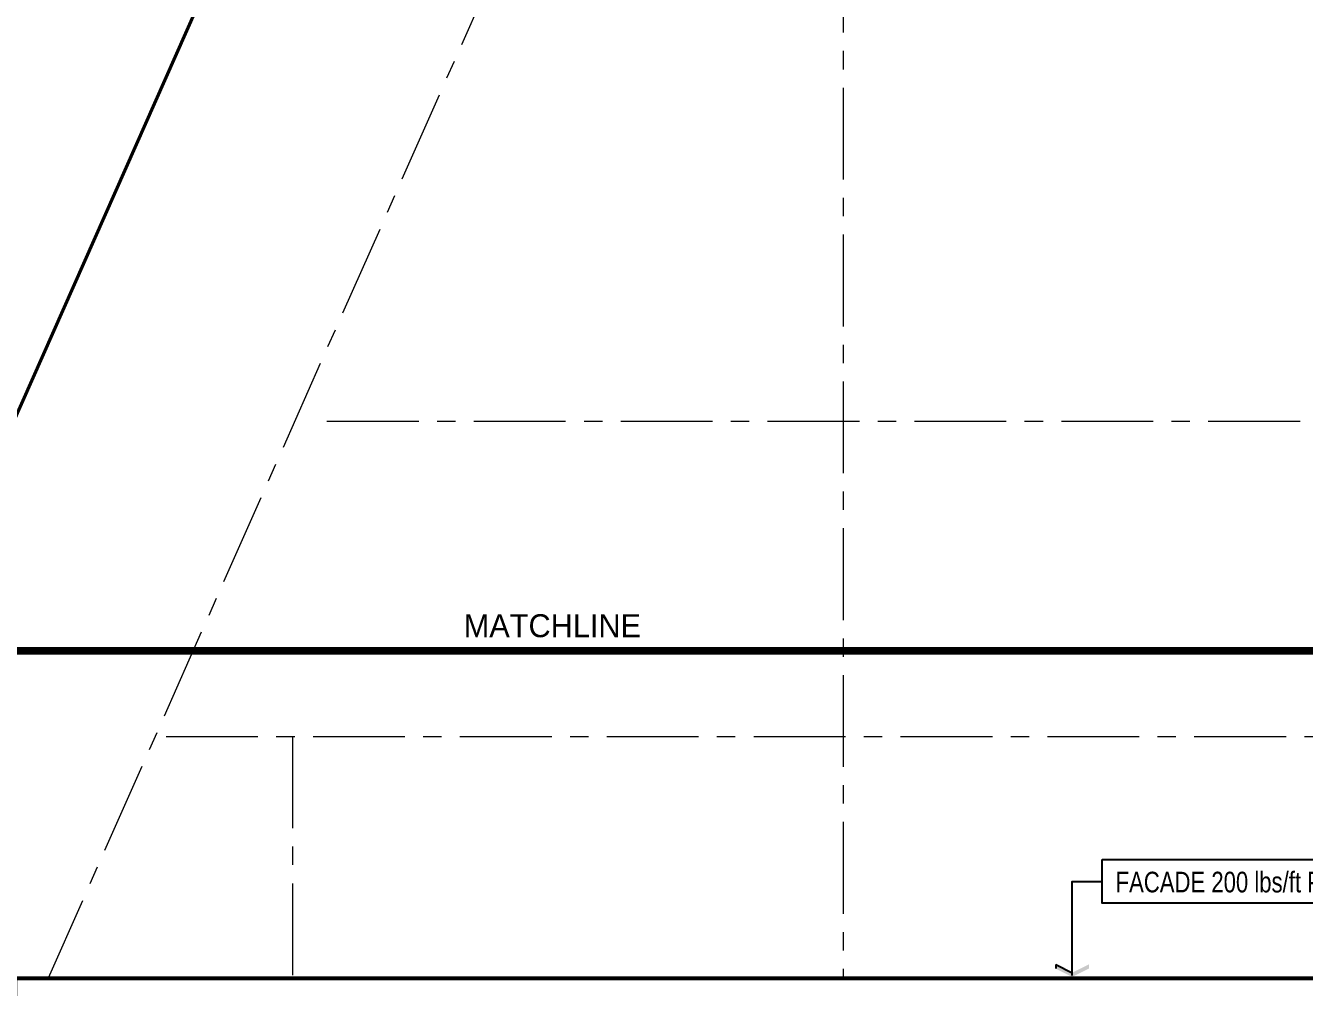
# Model space of a CAD drawing. Header units: inches. Extents: x -26500 to 0, y -3347 to 2257.
# Drawn here: x -24836 to -24000, y -683 to -54 of the extents above; entities that cross this region are included whole.
import ezdxf
from ezdxf.enums import TextEntityAlignment as Align

# ---------------------------------------------------------------- set-up
doc = ezdxf.new("R2010")
doc.units = ezdxf.units.IN
doc.header["$LTSCALE"] = 48
doc.header["$MEASUREMENT"] = 0
doc.linetypes.add('A104$0$CENTER', pattern=[2, 1.25, -0.25, 0.25, -0.25])
for name, color, linetype in [('A104$0$A-ANNO-WEST', 8, 'Continuous'), ('A104$0$A-GRID-GRDP0-15', 8, 'Continuous'), ('A104$0$C-PROP', 8, 'Continuous'), ('XREF', 7, 'Continuous')]:
    doc.layers.add(name, color=color, linetype=linetype)
doc.styles.add('NB - 5th floor_plan$0$au101s01', font='au101s01.shx')

# ---------------------------------------------------------------- blocks, each defined once
blk = doc.blocks.new('A104')
at = {"layer": 'A104$0$A-ANNO-WEST', "lineweight": 53, "elevation": -0.0001, "flags": 128}
blk.add_lwpolyline([(-23093.0624, -797.9051), (-22682.0257, -797.9051), (-22682.0257, -676.9042), (-21061.0236, -676.9042), (-21061.0236, -2477.9051), (-22682.0257, -2477.9051), (-22682.0257, -2347.1498), (-22682.0257, -2347.1498), (-23779.0217, -2347.1498), (-23779.0217, -2347.1498), (-23837.3562, -2478.8988), (-25502.0254, -2478.9003), (-25502.0236, -2298.3308), (-25518.812, -2282.5399), (-25684.162, -2209.3266), (-25076.0596, -835.9378), (-24911.085, -908.9844), (-24842.0239, -857.4072), (-24842.0259, -676.9042), (-23039.4874, -676.9057), (-23093.0624, -797.9051)], close=True, dxfattribs=at)
at = {"layer": 'A104$0$A-GRID-GRDP0-15', "linetype": 'A104$0$CENTER', "lineweight": 0}
for p, q in [((-24301.0236, 2113.2362), (-24301.0236, -676.9046)), ((-23943.3256, 1304.8799), (-24820.8121, -676.9042)), ((-24638.5067, -312.8426), (-20364.9322, -312.8426)), ((-24743.6228, -518.9051), (-20364.9322, -518.9051)), ((-24661.0236, -518.9051), (-24661.0236, -676.9044))]:
    blk.add_line(p, q, dxfattribs=at)
at = {"layer": 'A104$0$C-PROP', "lineweight": 40, "flags": 128}
blk.add_lwpolyline([(-25004.5437, -676.9041), (-24022.0239, 1542.095), (-21061.0239, 1542.095), (-21061.0239, -676.9042)], dxfattribs=at)
blk = doc.blocks.new('NB - 5th floor_plan')
at = {"layer": 'Defpoints'}
for q in [(-24162.203, -670.6513), (-24151.3699, -673.3595)]:
    blk.add_line((-24162.203, -667.943), q, dxfattribs=at)
at = {"layer": 'Defpoints', "const_width": 5, "elevation": 0.2066}
blk.add_lwpolyline([(-26104.7685, -462.8611), (-19634.7975, -462.8611)], dxfattribs=at)
at = {"layer": 'Defpoints'}
blk.add_lwpolyline([(-24131.8391, -599.2186), (-23807.3966, -599.2186), (-23807.3966, -627.9685), (-24131.8391, -627.9685)], close=True, dxfattribs=at)
blk.add_lwpolyline([(-24151.3699, -675.23), (-24151.3699, -613.5936), (-24131.8391, -613.5936)], dxfattribs=at)
for points in [[(-24162.203, -667.943), (-24151.3699, -673.3595), (-24162.203, -670.6513), (-24151.3699, -676.0678)], [(-24140.5367, -667.943), (-24151.3699, -673.3595), (-24140.5367, -670.6513), (-24151.3699, -676.0678)]]:
    blk.add_solid(points, dxfattribs=at)
at = {"layer": 'Defpoints', "style": 'NB - 5th floor_plan$0$au101s01'}
blk.add_text('MATCHLINE', height=15, dxfattribs=at).set_placement((-24491.1723, -453.9801, 0.2066), align=Align.CENTER)
at = {"layer": 'Defpoints', "style": 'NB - 5th floor_plan$0$au101s01', "width": 0.8}
blk.add_text('FACADE 200 lbs/ft PER FLOOR (TYP)', height=13.5, rotation=0.0000001, dxfattribs=at).set_placement((-24123.0709, -620.8142))

msp = doc.modelspace()

# ---------------------------------------------------------------- block references
at = {"layer": 'XREF'}
for name in ['A104', 'NB - 5th floor_plan']:
    msp.add_blockref(name, (0, 0), dxfattribs=at)

doc.saveas('drawing.dxf')
